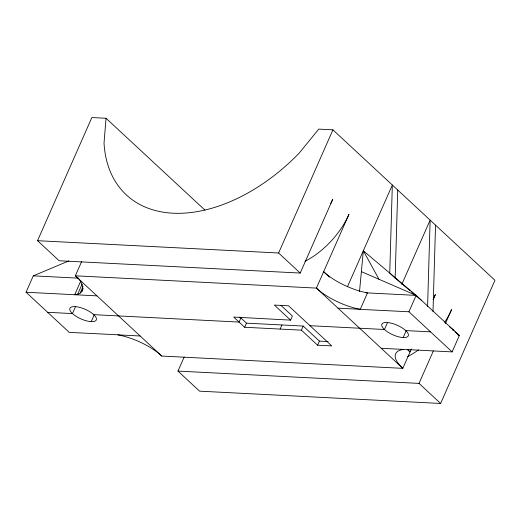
<?xml version="1.0" encoding="UTF-8"?>
<svg xmlns="http://www.w3.org/2000/svg" width="521" height="521" viewBox="0 0 521 521"><rect width="100%" height="100%" fill="white"/><g stroke="black" fill="none" stroke-linecap="round" stroke-linejoin="round"><path stroke-width="0.78" d="M409.884 290.542L395.139 278.09L397.738 190.028M427.591 306.569L430.138 220.116L401.789 284.401M432.997 311.584L435.543 225.131M330.737 203.529A67.333 43.263 -47.1 0 0 332.756 199.263L300.213 273.056L59.147 260.76L37.545 240.695L91.859 117.538L106.043 118.267L104.024 143.06A152.933 98.261 -47.1 0 0 299.282 153.024L318.748 129.117L332.926 129.84L494.95 280.305L440.629 403.462L199.569 391.16L177.961 371.102L184.147 357.08M359.503 291.688L363.332 250.77L416.149 295.381L459.359 335.504L452.124 351.909L403.651 349.383L400.46 350.066A39.075 14.197 23.8 0 0 402.824 368.354L161.764 356.051A39.075 14.197 23.8 0 0 122.741 335.902L117.609 334.788L69.254 332.372L26.05 292.248L33.285 275.85L68.876 260.897M81.641 261.542L75.35 275.804C82.513 280.604 87.652 294.046 74.718 294.73L80.69 281.184M77.714 294.085L82.116 284.108M80.201 292.952L83.034 286.537M81.927 291.402L83.184 288.549M75.617 306.446L72.471 313.577L47.652 312.313M91.208 321.646L94.034 315.225M240.897 317.979L239.087 322.076L93.741 314.664M280.826 305.28L292.398 316.026L290.588 320.128L233.688 317.061L244.668 327.26L246.479 323.163L303.202 326.055L319.406 341.105L328.067 341.548M37.545 240.695L278.605 252.998L332.926 129.84M280.122 329.07L281.933 324.974M244.668 327.26L301.392 330.158L303.202 326.055M301.392 330.158L317.595 345.202L319.406 341.105M347.507 286.641L392.333 185.007L389.741 273.076L395.139 278.09M387.578 322.362L384.433 329.493L309.988 325.697M161.764 356.051L75.35 275.804L316.416 288.1A39.075 14.197 23.8 0 0 355.433 308.256L360.565 309.37L408.92 311.779L416.149 295.381L361.379 271.63M403.169 337.556L406.315 330.431M411.356 349.011L402.824 368.354L316.416 288.1L348.959 214.307A67.333 43.263 -47.1 0 1 304.974 261.373M433.101 299.705L435.374 294.554A67.333 43.263 -47.1 0 1 433.348 298.826M177.961 371.102L419.027 383.397L433.348 350.926M445.39 323.626L451.577 309.604A67.333 43.263 -47.1 0 1 444.687 322.323M33.285 275.85L78.704 278.168M365.872 292.822L416.149 295.381M26.05 292.248L96.952 295.869M338.018 308.165L360.252 309.298L367.487 292.9L362.668 291.858A39.075 14.197 23.8 0 1 323.645 271.702L329.487 277.126M405.703 330.581L430.522 331.844M117.922 334.853L140.156 335.993M381.222 348.288L403.456 349.422M317.595 345.202L331.773 345.924L288.569 305.801L274.385 305.078L290.588 320.128M452.469 329.845L453.954 330.49L449.656 326.862M457.868 334.86L459.359 335.504L455.061 331.877M411.108 291.578L421.554 300.402M408.92 311.779L452.124 351.909M407.722 349.786L410.06 351.955A39.075 14.197 23.8 0 1 407.487 349.396M278.605 252.998L300.213 273.056M419.027 383.397L440.629 403.462M106.043 118.267L204.922 210.093M239.816 316.976L246.479 323.163M363.332 250.77L378.969 279.256M418.487 349.923A67.333 43.263 -47.1 0 1 407.591 356.664M72.471 313.577A14.425 5.243 23.8 0 0 95.441 320.903A14.425 5.243 23.8 0 0 81.406 307.878A14.425 5.243 23.8 0 0 72.471 313.577M384.433 329.493A14.425 5.243 23.8 0 0 407.402 336.82A14.425 5.243 23.8 0 0 393.375 323.788A14.425 5.243 23.8 0 0 384.433 329.493"/></g></svg>
